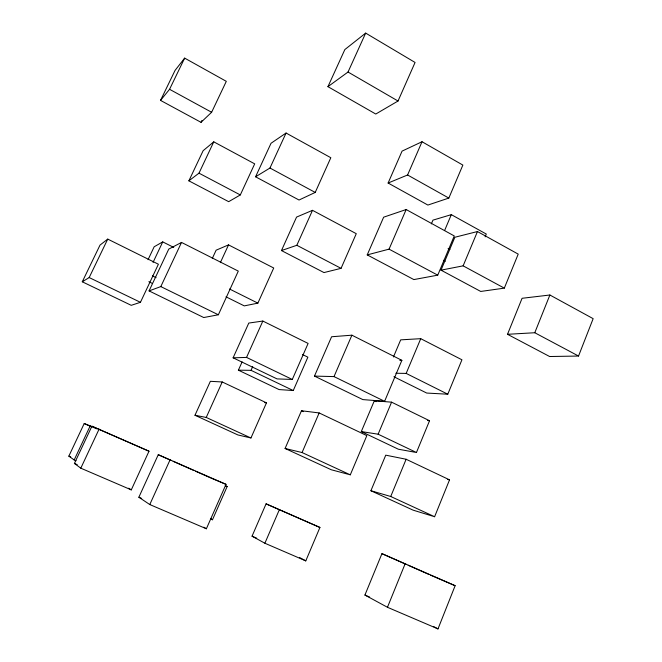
<?xml version="1.0" encoding="UTF-8"?>
<svg xmlns="http://www.w3.org/2000/svg" width="662" height="662" viewBox="0 0 662 662"><rect width="100%" height="100%" fill="white"/><g stroke="black" fill="none" stroke-linecap="round" stroke-linejoin="round"><path stroke-width="0.99" d="M578.538 356.04L593.152 318.662L549.882 295.004L522.086 298.289L507.514 334.302L549.626 356.52L578.538 356.04L534.78 332.738L507.514 334.302M437.996 628.9L455.133 585.696L381.941 553.647L364.919 595.055L387.46 607.286L437.996 628.9L433.577 626.558M534.78 332.738L549.882 295.004M434.611 516.724L449.539 479.842L406.129 459.254L385.747 455.166L370.91 490.732L413.113 510.154L434.611 516.724L390.729 496.492L370.91 490.732M387.46 607.286L405.218 563.577M504.312 288.144L518.214 254.125L477.459 231.543L454.86 237.261L441.016 270.146L480.728 291.445L504.312 288.144L463.135 265.851L441.016 270.146M416.448 452.502L429.539 420.734L391.581 402.165L374.32 400.791L361.295 431.574L398.334 449.208L416.448 452.502L378.126 434.198L361.295 431.574M393.898 376.744L426.709 393.054L447.785 394.213L461.935 359.789L420.742 338.679L400.684 339.854L393.443 356.959M390.729 496.492L406.129 459.254M485.122 236.831L486.289 234.042L451.318 214.645L432.948 220.14L431.359 223.88M463.135 265.851L477.459 231.543M378.126 434.198L391.581 402.165M395.876 373.252L406.17 373.409L420.742 338.679M350.297 474.828L366.839 435.621L319.158 412.939L301.483 410.754L285.082 448.472L331.29 469.763L350.297 474.828L302.062 452.543L285.082 448.472M384.605 401.304L401.867 360.335L351.894 335.187L331.596 336.751L314.475 376.09L362.842 399.591L384.605 401.304L334.012 376.595L314.475 376.09M437.748 275.16L454.273 235.945L406.162 209.531L383.646 217.186L367.228 254.895L413.866 279.579L437.748 275.16L389.057 249.144L367.228 254.895M444.583 230.566L451.318 214.645M305.786 560.871L319.928 527.457L266.074 503.848L252.048 536.179L264.883 543.237L305.786 560.871L299.522 557.512M448.836 198.079L462.862 165.086L422.025 141.734L402.066 151.118L388.114 183.035L427.884 205.063L448.836 198.079L407.585 174.991L388.114 183.035M334.012 376.595L351.894 335.187M389.057 249.144L406.162 209.531M302.062 452.543L319.158 412.939M264.883 543.237L279.422 509.533M407.585 174.991L422.025 141.734M242.127 361.874L238.394 370.174L279.066 389.57L293.258 390.547L307.871 357.166L302.418 354.493M292.298 379.458L308.111 343.429L262.847 321.053L248.788 323.064L233.115 357.819L277.039 378.896L292.298 379.458L246.545 357.414L233.115 357.819M341.062 268.342L356.272 233.686L312.514 210.326L296.559 217.086L281.466 250.567L323.983 272.57L341.062 268.342L296.833 245.288L281.466 250.567M210.607 518.942L212.477 519.753L227.157 486.537L225.303 485.718L227.157 486.537M398.028 101.021L415.066 62.46L365.672 33.1L344.844 49.567L327.938 86.664L375.768 114.038L398.028 101.021L348.03 72.026L327.938 86.664M250.948 437.987L266.472 402.827L222.233 381.966L210.359 381.312L194.984 415.264L237.931 434.959L250.948 437.987L206.238 417.449L194.984 415.264M206.37 528.764L226.015 484.344L158.251 454.711L138.863 497.236L149.786 504.552L206.37 528.764L203.797 527.175M238.394 370.174L251.022 370.331L252.694 366.582M315.22 192.427L330.818 157.721L286.058 133.021L271.039 143.265L255.573 176.787L299.025 200.023L315.22 192.427L269.972 168.024L255.573 176.787M246.545 357.414L262.847 321.053M296.833 245.288L312.514 210.326M206.238 417.449L222.233 381.966M226.007 296.824L244.27 305.885L257.874 303.138L273.72 267.994L228.531 244.89L216.118 250.195L212.303 258.453M149.786 504.552L170.167 459.61M348.03 72.026L365.672 33.1M131.291 489.88L149 451.211L91.894 426.22L74.409 463.441L80.805 468.183L131.291 489.88L128.701 488.184M218.352 314.781L238.295 271.114L181.52 242.424L168.769 249.094L149.074 290.908L203.739 317.537L218.352 314.781L160.808 286.588L149.074 290.908M269.972 168.024L286.058 133.021M220.363 262.624L228.531 244.89M240.306 194.942L254.688 163.853L213.776 141.834L203.135 150.696L188.877 180.834L228.68 201.67L240.306 194.942L198.989 173.163L188.877 180.834M80.805 468.183L99.093 429.117M76.056 460.769L74.177 459.958L90.164 425.947L96.677 428.827M160.808 286.588L181.52 242.424M198.989 173.163L213.776 141.834M140.443 302.311L158.4 264.221L107.74 239.098L100.012 245.106L82.278 281.789L131.233 305.323L140.443 302.311L89.18 277.56L82.278 281.789M74.177 459.958L68.848 456.143L84.215 423.531L90.164 425.947M148.048 259.703L154.163 246.777L162.744 241.887L173.742 247.414M153.054 262.392L162.744 241.887M201.025 122.329L211.625 112.267L226.305 81.335L184.657 58.124L175.066 70.404L160.527 100.392L201.025 122.329L201.91 120.467M89.18 277.56L107.74 239.098M160.527 100.392L169.563 89.296L184.657 58.124M399.823 360.36L401.867 360.335M427.594 420.519L429.539 420.734M264.527 402.604L266.472 402.827M447.537 479.396L449.539 479.842M149 451.211L91.894 426.22M212.295 478.626L226.015 484.344M319.928 527.457L266.074 503.848M430.648 575.204L455.133 585.696M138.863 497.236L141.693 498.445M364.919 595.055L369.661 597.091M74.409 463.441L77.247 464.666M68.848 456.143L70.735 456.954M252.048 536.179L256.74 538.206M381.941 553.647L406.294 564.429M408.164 565.257L428.769 574.384M158.251 454.711L171.301 460.495M173.163 461.315L193.668 470.401M195.53 471.22L211.377 478.237M84.215 423.531L91.687 426.833M301.483 410.754L303.353 411.64M251.022 370.331L293.258 390.547M374.32 400.791L376.157 401.685M148.851 281.714L152.5 283.493M152.401 275.855L156.1 277.676M406.17 373.409L447.785 394.213M229.557 289.013L257.874 303.138M443.499 260.29L445.303 261.258M448.075 248.598L449.879 249.582M169.563 89.296L211.625 112.267M210.706 518.743L212.477 519.753"/></g></svg>
